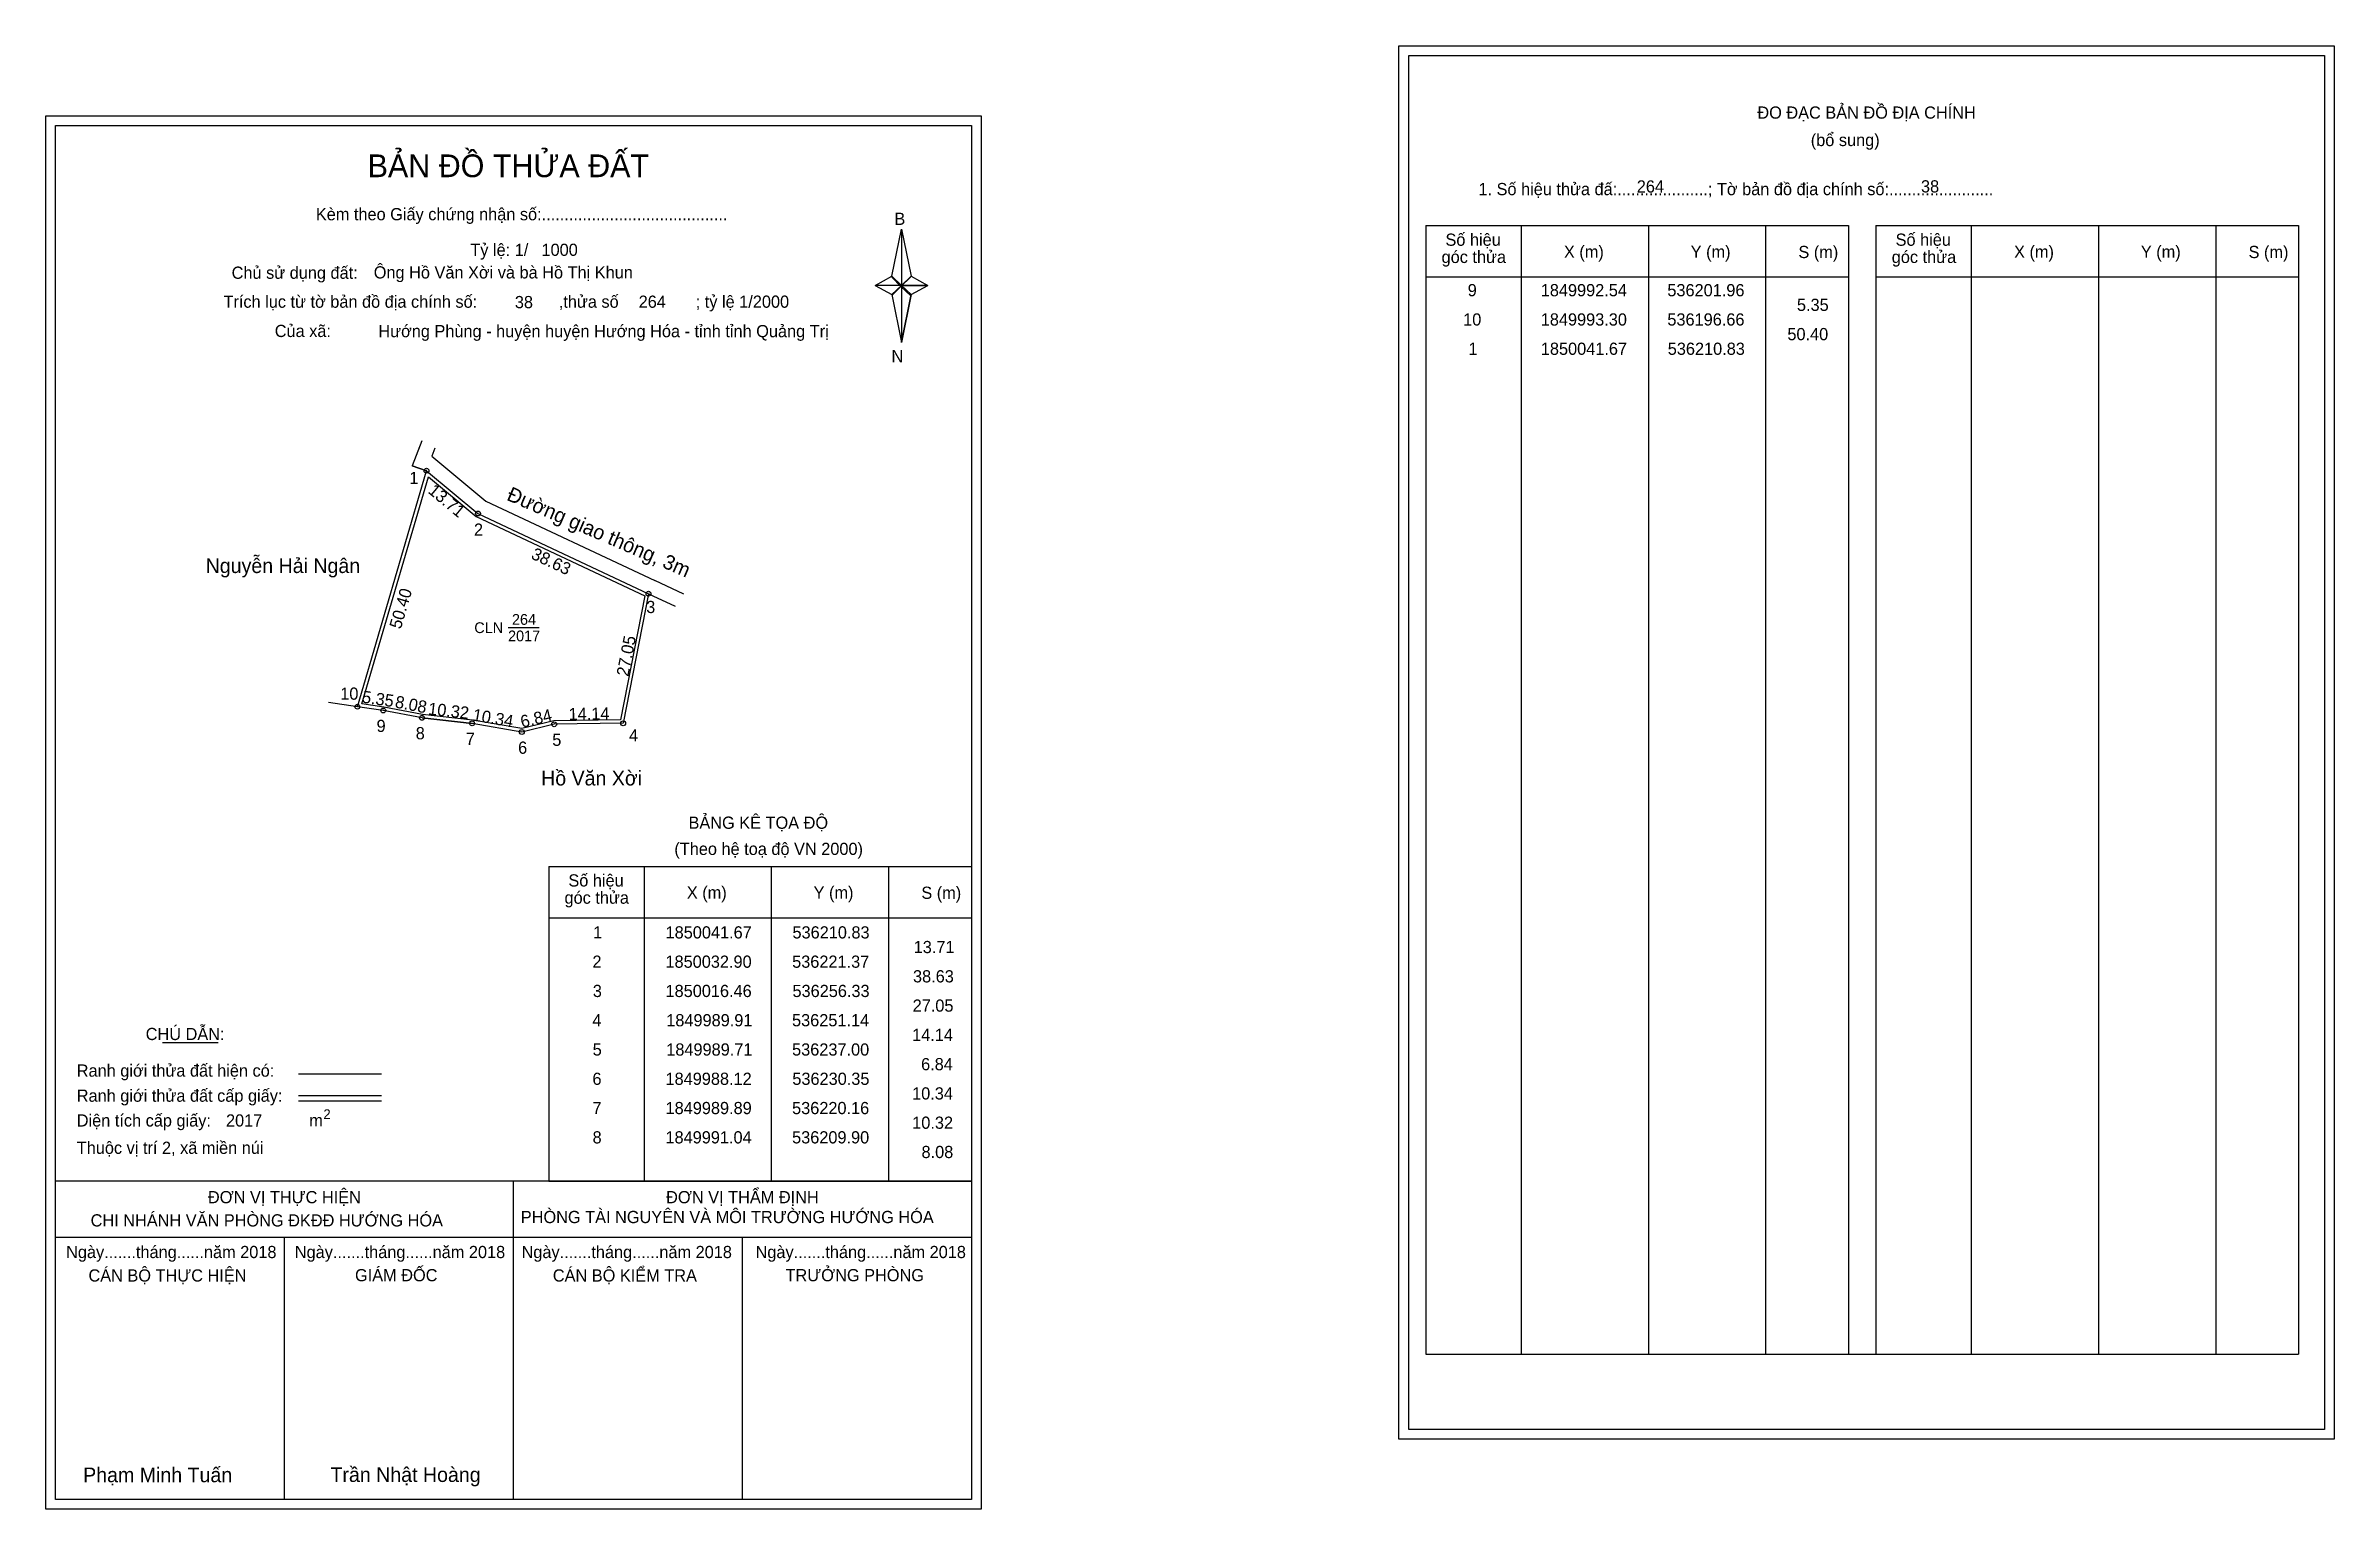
# Model space of a CAD drawing. Extents: x 536133 to 536602, y 1849829 to 1850129.
import ezdxf

# ---------------------------------------------------------------- set-up
doc = ezdxf.new("R2010")
doc.units = 0
for name, color, linetype in [('Level 1', 7, 'Continuous'), ('Level 10', 7, 'Continuous'), ('Level 11', 7, 'Continuous'), ('Level 13', 7, 'Continuous'), ('Level 27', 7, 'Continuous'), ('Level 3', 7, 'Continuous'), ('Level 36', 7, 'Continuous'), ('Level 49', 7, 'Continuous'), ('Level 53', 7, 'Continuous'), ('Level 55', 7, 'Continuous'), ('Level 6', 7, 'Continuous'), ('Level 63', 7, 'Continuous'), ('Level 9', 7, 'Continuous')]:
    doc.layers.add(name, color=color, linetype=linetype)

msp = doc.modelspace()

# ---------------------------------------------------------------- linework, layer by layer
at = {"layer": 'Level 1'}
for p, q in [((536412.11, 1850126.76), (536412.11, 1850126.76)), ((536134.79, 1850112.42), (536134.79, 1850112.42)), ((536306.21, 1850081.54), (536308.18, 1850091.18)), ((536308.18, 1850091.18), (536308.18, 1850079.65)), ((536308.18, 1850091.18), (536310.15, 1850081.54)), ((536415.65, 1850091.9), (536502.25, 1850091.9)), ((536435.24, 1849860.64), (536435.24, 1850091.9)), ((536461.31, 1849860.64), (536461.31, 1850091.9)), ((536485.28, 1850091.9), (536485.28, 1849860.64)), ((536502.25, 1850091.9), (536502.25, 1849860.64)), ((536507.9, 1850091.9), (536594.51, 1850091.9)), ((536527.49, 1849860.64), (536527.49, 1850091.9)), ((536553.57, 1849860.64), (536553.57, 1850091.9)), ((536577.54, 1850091.9), (536577.54, 1849860.64)), ((536594.51, 1850091.9), (536594.51, 1849860.64)), ((536302.77, 1850079.65), (536306.21, 1850081.54)), ((536306.21, 1850081.54), (536308.18, 1850079.65)), ((536308.03, 1850079.43), (536306.21, 1850081.32)), ((536310, 1850081.32), (536308.03, 1850079.43)), ((536308.03, 1850079.43), (536310, 1850081.32)), ((536310.15, 1850081.54), (536308.18, 1850079.65)), ((536415.65, 1850081.38), (536502.25, 1850081.38)), ((536507.9, 1850081.38), (536594.51, 1850081.38)), ((536308.18, 1850079.65), (536306.21, 1850077.81)), ((536308.03, 1850079.43), (536306.21, 1850077.59)), ((536306.21, 1850077.59), (536308.03, 1850079.43)), ((536306.21, 1850077.81), (536308.18, 1850067.95)), ((536310, 1850077.59), (536308.03, 1850079.43)), ((536308.18, 1850079.65), (536308.18, 1850067.95)), ((536308.18, 1850079.65), (536313.59, 1850079.65)), ((536308.18, 1850079.65), (536310.15, 1850077.81)), ((536310.15, 1850077.81), (536308.18, 1850067.95)), ((536310.15, 1850077.81), (536313.59, 1850079.65)), ((536235.89, 1849960.59), (536322.49, 1849960.59)), ((536255.48, 1849896.07), (536255.48, 1849960.59)), ((536281.55, 1849896.07), (536281.55, 1849960.59)), ((536305.52, 1849960.59), (536305.52, 1849896.07)), ((536235.89, 1849950.06), (536322.49, 1849950.06)), ((536156.71, 1849924.48), (536168.11, 1849924.48)), ((536184.57, 1849918.08), (536201.59, 1849918.08)), ((536184.57, 1849913.63), (536201.59, 1849913.63)), ((536184.57, 1849912.54), (536201.59, 1849912.54)), ((536241.62, 1849896.07), (536134.79, 1849896.07)), ((536322.49, 1849896.07), (536217.65, 1849896.07)), ((536228.64, 1849830.84), (536228.64, 1849896.07)), ((536235.89, 1849896.06), (536322.49, 1849896.06)), ((536322.49, 1849884.52), (536134.79, 1849884.52)), ((536181.71, 1849830.84), (536181.71, 1849884.52)), ((536275.56, 1849830.84), (536275.56, 1849884.52)), ((536415.65, 1849860.64), (536594.51, 1849860.64)), ((536599.81, 1849845.18), (536599.81, 1849845.18)), ((536322.49, 1849830.84), (536322.49, 1849830.84))]:
    msp.add_line(p, q, dxfattribs=at)
for points in [[(536306.21, 1850081.54), (536308.18, 1850091.18), (536308.18, 1850079.65)], [(536308.18, 1850079.65), (536310.15, 1850081.54), (536313.59, 1850079.65)], [(536302.77, 1850079.65), (536306.21, 1850077.81), (536308.18, 1850079.65)], [(536308.18, 1850079.65), (536308.18, 1850067.95), (536310.15, 1850077.81)]]:
    msp.add_lwpolyline(points, close=True, dxfattribs=at)
at = {"layer": 'Level 10'}
for p, q in [((536209.9, 1849991.04), (536220.16, 1849989.89)), ((536230.35, 1849988.12), (536220.16, 1849989.89)), ((536251.14, 1849989.91), (536237, 1849989.71))]:
    msp.add_line(p, q, dxfattribs=at)
for points in [[(536209.85, 1850047.82), (536207.86, 1850042.67), (536210.83, 1850041.67)], [(536209.5, 1850046.91), (536207.86, 1850042.67), (536210.83, 1850041.67)], [(536212.55, 1850046.31), (536211.94, 1850044.66)], [(536211.94, 1850044.66), (536222.99, 1850035.45), (536257.6, 1850019.18)], [(536211.94, 1850044.66), (536222.99, 1850035.45), (536257.6, 1850019.18)], [(536211.94, 1850044.66), (536222.99, 1850035.45), (536257.6, 1850019.18)], [(536263.57, 1850016.39), (536257.6, 1850019.18)]]:
    msp.add_lwpolyline(points, dxfattribs=at)
for points in [[(536251.14, 1849989.91), (536237, 1849989.71), (536230.35, 1849988.12), (536220.16, 1849989.89), (536209.9, 1849991.04), (536201.96, 1849992.54), (536196.66, 1849993.3), (536210.83, 1850041.67), (536221.37, 1850032.9), (536256.33, 1850016.46)], [(536250.56, 1849990.6), (536236.91, 1849990.41), (536230.33, 1849988.83), (536220.26, 1849990.58), (536210, 1849991.73), (536202.07, 1849993.23), (536197.56, 1849993.88), (536211.2, 1850040.45), (536220.99, 1850032.3), (536255.54, 1850016.06)]]:
    msp.add_lwpolyline(points, close=True, dxfattribs=at)
at = {"layer": 'Level 11'}
for centre in [(536210.83, 1850041.67), (536221.37, 1850032.9), (536256.33, 1850016.46), (536196.66, 1849993.3), (536201.96, 1849992.54), (536209.9, 1849991.04), (536220.16, 1849989.89), (536230.35, 1849988.12), (536237, 1849989.71), (536251.14, 1849989.91), (536251.14, 1849989.91)]:
    msp.add_circle(centre, 0.5, dxfattribs=at)
at = {"layer": 'Level 27'}
for p, q in [((536210.83, 1850041.67), (536207.86, 1850042.67)), ((536256.33, 1850016.46), (536261.77, 1850013.92)), ((536196.66, 1849993.3), (536190.72, 1849994.17))]:
    msp.add_line(p, q, dxfattribs=at)
at = {"layer": 'Level 3'}
for p, q in [((536415.65, 1850091.9), (536415.65, 1849860.64)), ((536507.9, 1850091.9), (536507.9, 1849860.64)), ((536235.89, 1849960.59), (536235.89, 1849896.07))]:
    msp.add_line(p, q, dxfattribs=at)
at = {"layer": 'Level 63'}
for points in [[(536410.12, 1850128.76), (536601.82, 1850128.76), (536601.82, 1849843.18), (536410.12, 1849843.18)], [(536412.12, 1850126.76), (536599.82, 1850126.76), (536599.82, 1849845.18), (536412.12, 1849845.18)], [(536132.79, 1850114.42), (536324.49, 1850114.42), (536324.49, 1849828.84), (536132.79, 1849828.84)], [(536134.79, 1850112.42), (536322.49, 1850112.42), (536322.49, 1849830.84), (536134.79, 1849830.84)]]:
    msp.add_lwpolyline(points, close=True, dxfattribs=at)
at = {"layer": 'Level 9'}
msp.add_line((536227.53, 1850009.51), (536233.92, 1850009.51), dxfattribs=at)

# ---------------------------------------------------------------- texts
at = {"layer": 'Level 1'}
for s, height, p in [('ĐO ĐẠC BẢN ĐỒ ĐỊA CHÍNH', 2.5, (536483.59, 1850113.82)), ('(bổ sung)', 2.5, (536494.53, 1850108.2)), ('BẢN ĐỒ THỬA ĐẤT', 4.6657, (536198.76, 1850101.83)), ('1. Số hiệu thửa đấ:....................; Tờ bản đồ địa chính số:.......................', 2.5, (536426.42, 1850098.14)), ('Kèm theo Giấy chứng nhận số:.........................................', 2.5, (536188.14, 1850093)), ('B', 2.5, (536306.72, 1850092.05)), ('Số hiệu', 2.5, (536419.66, 1850087.77)), ('Số hiệu', 2.5, (536511.92, 1850087.77)), ('góc thửa', 2.5, (536418.87, 1850084.24)), ('X (m)', 2.5, (536443.94, 1850085.3)), ('Y (m)', 2.5, (536469.92, 1850085.3)), ('S (m)', 2.5, (536492, 1850085.25)), ('góc thửa', 2.5, (536511.13, 1850084.24)), ('X (m)', 2.5, (536536.2, 1850085.3)), ('Y (m)', 2.5, (536562.18, 1850085.3)), ('S (m)', 2.5, (536584.26, 1850085.25)), ('Chủ sử dụng đất:', 2.5, (536170.88, 1850081)), ('Trích lục từ tờ bản đồ địa chính số:                  ,thửa số                 ; tỷ lệ 1/2000', 2.5, (536169.21, 1850075.07)), ('Của xã:', 2.5, (536179.72, 1850069.07)), ('N', 2.5, (536306.12, 1850063.88)), ('BẢNG KÊ TỌA ĐỘ', 2.5, (536264.52, 1849968.29)), ('(Theo hệ toạ độ VN 2000)', 2.5, (536261.62, 1849962.93)), ('Số hiệu', 2.5, (536239.9, 1849956.46)), ('góc thửa', 2.5, (536239.11, 1849952.93)), ('X (m)', 2.5, (536264.18, 1849953.98)), ('Y (m)', 2.5, (536290.16, 1849953.98)), ('S (m)', 2.5, (536312.24, 1849953.93)), ('CHÚ DẪN:', 2.5, (536153.27, 1849924.99)), ('Ranh giới thửa đất hiện có:', 2.5, (536139.14, 1849917.49)), ('Ranh giới thửa đất cấp giấy:', 2.5, (536139.14, 1849912.35)), ('Diện tích cấp giấy:', 2.5, (536139.14, 1849907.27)), ('m', 2.5, (536186.79, 1849907.29)), ('2', 2, (536189.69, 1849908.8)), ('Thuộc vị trí 2, xã miền núi', 2.5, (536139.14, 1849901.67)), ('ĐƠN VỊ THỰC HIỆN', 2.5, (536166.02, 1849891.55)), ('ĐƠN VỊ THẨM ĐỊNH', 2.5, (536259.93, 1849891.55)), ('CHI NHÁNH VĂN PHÒNG ĐKĐĐ HƯỚNG HÓA', 2.5, (536141.98, 1849886.79)), ('PHÒNG TÀI NGUYÊN VÀ MÔI TRƯỜNG HƯỚNG HÓA', 2.5, (536230.15, 1849887.48)), ('Ngày.......tháng......năm 2018', 2.5, (536136.96, 1849880.31)), ('Ngày.......tháng......năm 2018', 2.5, (536183.83, 1849880.31)), ('Ngày.......tháng......năm 2018', 2.5, (536230.3, 1849880.31)), ('Ngày.......tháng......năm 2018', 2.5, (536278.26, 1849880.31)), ('CÁN BỘ THỰC HIỆN', 2.5, (536141.54, 1849875.5)), ('GIÁM ĐỐC', 2.5, (536196.17, 1849875.56)), ('CÁN BỘ KIỂM TRA', 2.5, (536236.71, 1849875.5)), ('TRƯỞNG PHÒNG', 2.5, (536284.4, 1849875.56)), ('Phạm Minh Tuấn', 3, (536140.45, 1849834.38)), ('Trần Nhật Hoàng', 3, (536191.14, 1849834.43))]:
    msp.add_text(s, height=height, dxfattribs=at).set_placement(p)
at = {"layer": 'Level 11'}
msp.add_text('Tỷ lệ: 1/', height=2.5, dxfattribs=at).set_placement((536219.8, 1850085.68))
at = {"layer": 'Level 13'}
for s, p in [('CLN', (536220.62, 1850008.4)), ('264', (536228.34, 1850010.09)), ('2017', (536227.54, 1850006.71))]:
    msp.add_text(s, height=2.208, dxfattribs=at).set_placement(p)
at = {"layer": 'Level 36'}
msp.add_text('Đường giao thông, 3m', height=3, rotation=336.6101, dxfattribs=at).set_placement((536227.06, 1850035.74))
for s, p in [('Nguyễn Hải Ngân', (536165.56, 1850020.7)), ('Hồ Văn Xời', (536234.31, 1849977.17))]:
    msp.add_text(s, height=3, dxfattribs=at).set_placement(p)
at = {"layer": 'Level 49'}
for s, rotation, p in [('13.71', 320.2372, (536210.97, 1850037.26)), ('38.63', 334.8147, (536232.07, 1850023.76)), ('50.40', 73.672, (536205.55, 1850009.09)), ('27.05', 78.9393, (536252.18, 1849999.38)), ('5.35', 351.8396, (536197.49, 1849994.15)), ('8.08', 349.3019, (536204.23, 1849993.16)), ('10.32', 353.6047, (536211.07, 1849991.71)), ('10.34', 350.1461, (536220.14, 1849990.49)), ('6.84', 13.4468, (536230.41, 1849988.96)), ('14.14', 0.8104, (536239.97, 1849990.55))]:
    msp.add_text(s, height=2.5, rotation=rotation, dxfattribs=at).set_placement(p)
at = {"layer": 'Level 53'}
for s, p in [('9', (536424.22, 1850077.42)), ('1849992.54', (536439.19, 1850077.42)), ('536201.96', (536465.14, 1850077.42)), ('5.35', (536491.7, 1850074.42)), ('10', (536423.29, 1850071.42)), ('1849993.30', (536439.19, 1850071.42)), ('536196.66', (536465.14, 1850071.42)), ('50.40', (536489.74, 1850068.42)), ('1', (536424.37, 1850065.42)), ('1850041.67', (536439.21, 1850065.42)), ('536210.83', (536465.22, 1850065.42)), ('1', (536244.98, 1849945.81)), ('1850041.67', (536259.82, 1849945.81)), ('536210.83', (536285.83, 1849945.81)), ('13.71', (536310.67, 1849942.81)), ('2', (536244.83, 1849939.81)), ('1850032.90', (536259.8, 1849939.81)), ('536221.37', (536285.76, 1849939.81)), ('38.63', (536310.53, 1849936.81)), ('3', (536244.91, 1849933.81)), ('1850016.46', (536259.81, 1849933.81)), ('536256.33', (536285.83, 1849933.81)), ('4', (536244.82, 1849927.81)), ('1849989.91', (536259.96, 1849927.81)), ('536251.14', (536285.74, 1849927.81)), ('27.05', (536310.46, 1849930.81)), ('14.14', (536310.35, 1849924.81)), ('5', (536244.88, 1849921.81)), ('1849989.71', (536259.96, 1849921.81)), ('536237.00', (536285.75, 1849921.81)), ('6.84', (536312.19, 1849918.81)), ('6', (536244.83, 1849915.81)), ('1849988.12', (536259.81, 1849915.81)), ('536230.35', (536285.8, 1849915.81)), ('7', (536244.84, 1849909.81)), ('1849989.89', (536259.82, 1849909.81)), ('536220.16', (536285.75, 1849909.81)), ('10.34', (536310.35, 1849912.81)), ('10.32', (536310.37, 1849906.81)), ('8', (536244.86, 1849903.81)), ('1849991.04', (536259.8, 1849903.81)), ('536209.90', (536285.75, 1849903.81)), ('8.08', (536312.28, 1849900.81))]:
    msp.add_text(s, height=2.5, dxfattribs=at).set_placement(p)
at = {"layer": 'Level 55'}
for s, height, p in [('1', 0.4, (536210.72, 1850041.67)), ('0', 0.11, (536210.79, 1850041.56)), ('0', 0.11, (536210.79, 1850041.56)), ('0', 0.11, (536210.79, 1850041.56)), ('2', 0.4, (536221.23, 1850032.9)), ('0', 0.11, (536221.33, 1850032.79)), ('3', 0.4, (536256.21, 1850016.46)), ('0', 0.11, (536256.29, 1850016.35)), ('0', 0.11, (536256.29, 1850016.35)), ('0', 0.11, (536256.29, 1850016.35)), ('10', 0.4, (536196.38, 1849993.3)), ('0', 0.11, (536196.62, 1849993.19)), ('0', 0.11, (536196.62, 1849993.19)), ('0', 0.11, (536196.62, 1849993.19)), ('0', 0.11, (536196.62, 1849993.19)), ('9', 0.4, (536201.82, 1849992.54)), ('0', 0.11, (536201.92, 1849992.43)), ('0', 0.11, (536201.92, 1849992.43)), ('8', 0.4, (536209.77, 1849991.04)), ('0', 0.11, (536209.86, 1849990.93)), ('0', 0.11, (536209.86, 1849990.93)), ('7', 0.4, (536220.03, 1849989.89)), ('0', 0.11, (536220.12, 1849989.78)), ('0', 0.11, (536220.12, 1849989.78)), ('6', 0.4, (536230.21, 1849988.12)), ('0', 0.11, (536230.31, 1849988.01)), ('0', 0.11, (536230.31, 1849988.01)), ('5', 0.4, (536236.87, 1849989.71)), ('0', 0.11, (536236.96, 1849989.6)), ('0', 0.11, (536236.96, 1849989.6)), ('4', 0.4, (536251, 1849989.91)), ('0', 0.11, (536251.1, 1849989.8)), ('0', 0.11, (536251.1, 1849989.8))]:
    msp.add_text(s, height=height, dxfattribs=at).set_placement(p)
at = {"layer": 'Level 6'}
for s, p in [('264', (536458.87, 1850098.68)), ('38', (536517.12, 1850098.7)), ('1000', (536234.39, 1850085.7)), ('Ông Hồ Văn Xời và bà Hồ Thị Khun', (536200.01, 1850081.07)), ('38', (536228.93, 1850074.98)), ('264', (536254.3, 1850075.06)), (' Hướng Phùng - huyện huyện Hướng Hóa - tỉnh tỉnh Quảng Trị', (536200.03, 1850069.03)), ('2017', (536169.73, 1849907.27))]:
    msp.add_text(s, height=2.5, dxfattribs=at).set_placement(p)
at = {"layer": 'Level 9'}
for s, p in [('1', (536207.3, 1850038.94)), ('2', (536220.55, 1850028.35)), ('3', (536255.85, 1850012.5)), ('10', (536193.15, 1849994.74)), ('9', (536200.59, 1849988.13)), ('8', (536208.61, 1849986.63)), ('7', (536218.87, 1849985.47)), ('6', (536229.6, 1849983.67)), ('5', (536236.6, 1849985.28)), ('4', (536252.33, 1849986.2))]:
    msp.add_text(s, height=2.5, dxfattribs=at).set_placement(p)

doc.saveas('drawing.dxf')
